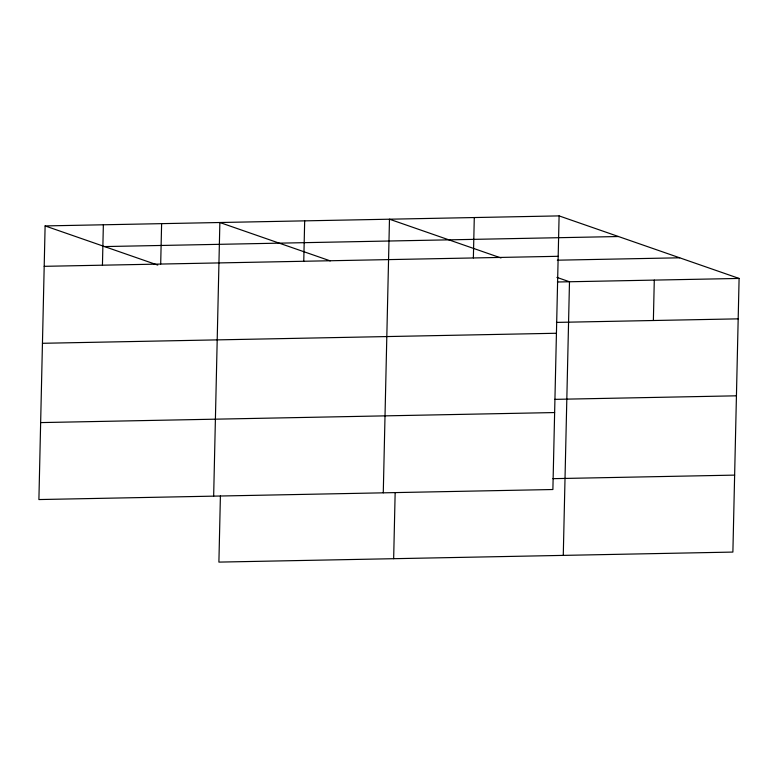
<?xml version="1.0" encoding="UTF-8"?>
<svg xmlns="http://www.w3.org/2000/svg" width="778" height="778" viewBox="0 0 778 778"><rect width="100%" height="100%" fill="white"/><g stroke="black" fill="none" stroke-linecap="round" stroke-linejoin="round"><path stroke-width="1.17" d="M45.114 225.921L38.9 499.554L552.886 489.518L559.1 215.895L45.114 225.921L157.778 265.084M102.443 265.191L103.357 224.784M160.696 264.053L161.61 223.646M213.658 496.14L219.863 222.518L330.271 260.883M220.407 495.965L218.9 562.105L732.886 552.079L739.1 278.446L559.1 215.895M303.76 261.262L304.675 220.855M383.272 492.834L389.477 219.202L501.013 257.965M393.658 558.701L395.156 492.562M473.374 257.956L474.288 217.548M563.272 555.385L569.486 281.762L556.922 277.396M653.374 320.507L654.288 280.099M104.515 246.568L618.5 236.531M44.19 266.329L558.176 256.302M557.33 260.192L679.7 257.8M557.369 281.996L739.1 278.446M556.455 322.403L738.186 318.854M42.45 343.293L556.435 333.256M554.704 399.367L736.435 395.817M40.651 422.59L554.636 412.554M552.905 478.665L734.636 475.115"/></g></svg>
